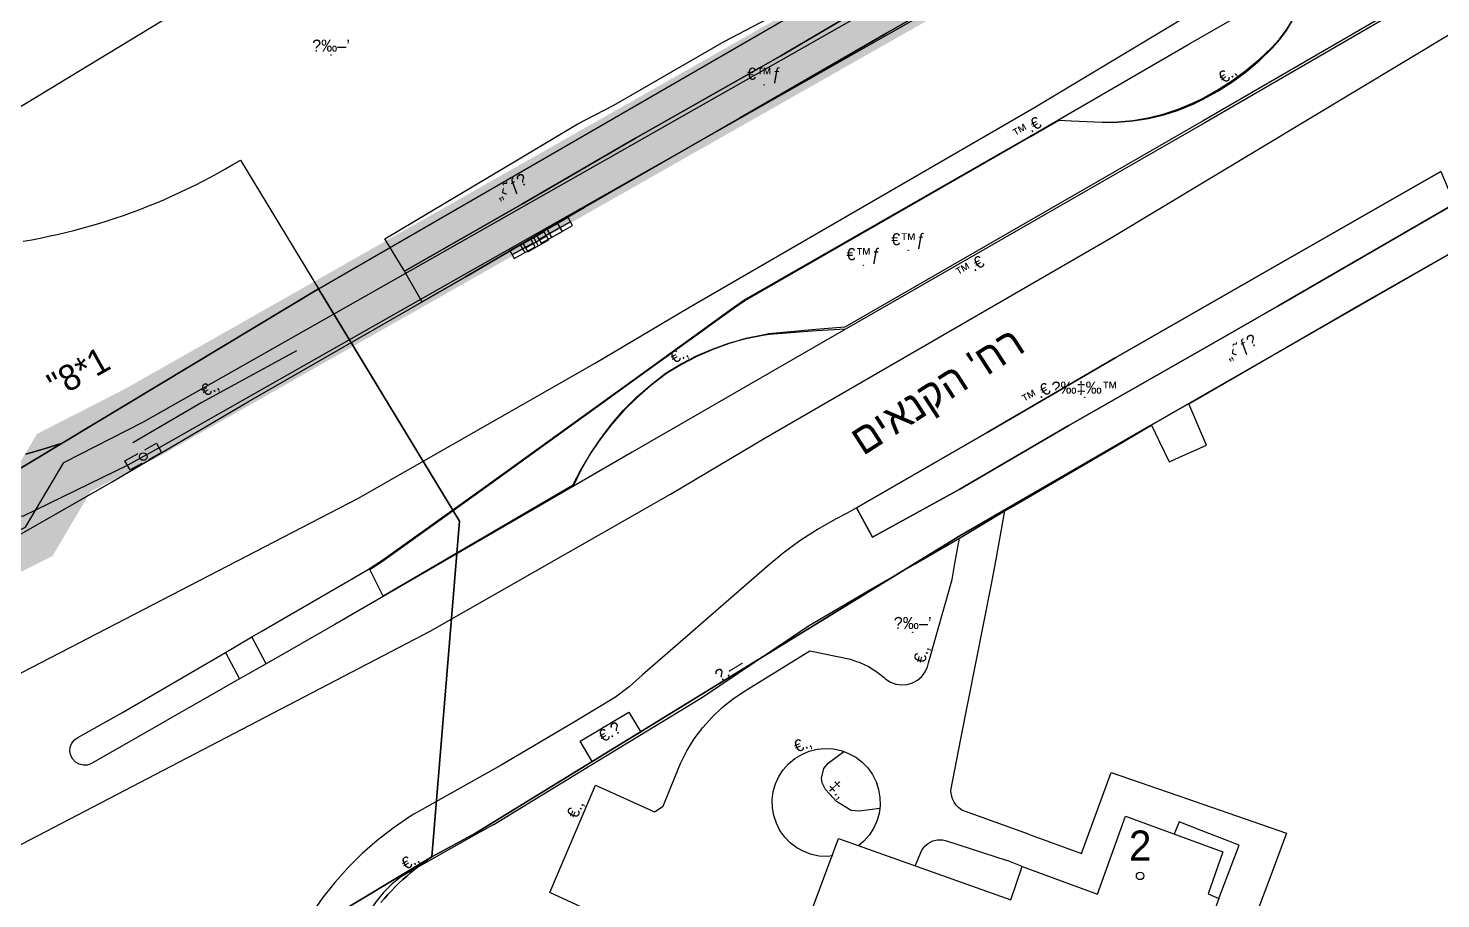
# Model space of a CAD drawing. Header units: metres. Extents: x 218299 to 220222, y 572714 to 574340.
# Drawn here: x 219012.2 to 219105.7, y 573793.8 to 573851.4 of the extents above; entities that cross this region are included whole.
import ezdxf
from ezdxf.enums import TextEntityAlignment as Align

# ---------------------------------------------------------------- set-up
doc = ezdxf.new("R2010")
doc.units = ezdxf.units.M
doc.header["$MEASUREMENT"] = 0
doc.linetypes.add('DASH15', pattern=[1.5, 1, -0.5])
for name, color, linetype in [('1202', 7, 'Continuous'), ('1601', 44, 'LANDBORDER'), ('1602', 44, 'Continuous'), ('1603', 44, 'Continuous'), ('6081', 1, 'CABLEUNDEXIST03'), ('6082', 1, 'CABLEUNDPROPOSE03'), ('6701', 7, 'DASH15'), ('6916', 7, 'Continuous'), ('A_POINTS', 2, 'Continuous'), ('I_OTHER', 7, 'Continuous'), ('M2200', 253, 'Continuous'), ('M2211', 253, 'Continuous'), ('M2401', 7, 'Continuous'), ('M2404', 7, 'Continuous'), ('M2407', 253, 'Continuous'), ('M2408', 253, 'Continuous'), ('M2420', 253, 'Continuous'), ('M2602', 253, 'Continuous'), ('M2604', 253, 'Continuous'), ('M2605', 253, 'Continuous'), ('M2802', 253, 'Continuous'), ('M2804', 253, 'Continuous'), ('M2809', 253, 'Continuous'), ('M4903', 253, 'Continuous'), ('PLTMarker', 51, 'Continuous')]:
    doc.layers.add(name, color=color, linetype=linetype)
doc.styles.add('HEBTXT', font='HEBTXT')
doc.styles.add('MAVAT_HEBTXT', font='HEBTXT')
doc.linetypes.add('CABLEUNDEXIST03', pattern='A,3.5,[222,elecad.shx,S=0.01,R=0,X=0,Y=0],1.5', length=5)
doc.linetypes.add('CABLEUNDPROPOSE03', pattern='A,2,[222,elecad.shx,S=0.01,R=0,X=0,Y=0],2,-1', length=5)
doc.linetypes.add('LANDBORDER', pattern='A,6.25,[208,elecad.shx,S=0.02,R=0,X=-0.6,Y=0],12.5,[208,elecad.shx,S=0.02,R=180,X=0.6,Y=0],6.25', length=25)

# ---------------------------------------------------------------- blocks, each defined once
blk = doc.blocks.new('1603')
at = {"layer": 'A_POINTS'}
blk.add_circle((0, 0), 0.25, dxfattribs=at)
at = {"color": 0, "style": 'HEBTXT'}
blk.add_attdef('PARCEL_NUM', text='', height=2, dxfattribs=at).set_placement((0, 1), align=Align.CENTER)
at = {"color": 0, "style": 'HEBTXT', "flags": 1}
blk.add_attdef('LOT_NUM', text='', height=2, dxfattribs=at).set_placement((0, -2.5), align=Align.CENTER)
blk = doc.blocks.new('6916')
at = {"layer": 'A_POINTS'}
blk.add_circle((0, 0), 0.25, dxfattribs=at)
at = {"color": 0, "style": 'HEBTXT'}
for tag, p in [('HTCH', (0.006, 3.527)), ('PIPE', (0.049, 1.33))]:
    blk.add_attdef(tag, text='', height=1.7, dxfattribs=at).set_placement(p, align=Align.MIDDLE_CENTER)
blk = doc.blocks.new('M2804')
blk.add_circle((0, 0), 0.025)
at = {"style": 'MAVAT_HEBTXT'}
blk.add_attdef('NAME', text='', height=0.8, dxfattribs=at).set_placement((0, 1.59), align=Align.MIDDLE)
blk = doc.blocks.new('M2809')
blk.add_circle((0, 0), 0.025)
at = {"style": 'MAVAT_HEBTXT'}
blk.add_attdef('NAME', text='', height=0.8, dxfattribs=at).set_placement((0, 1.59), align=Align.MIDDLE)
blk = doc.blocks.new('M2408')
blk.add_circle((0, 0), 0.025)
at = {"style": 'MAVAT_HEBTXT'}
blk.add_attdef('NAME', text='', height=0.8, dxfattribs=at).set_placement((0, 1.59), align=Align.MIDDLE)
blk = doc.blocks.new('M2602')
blk.add_circle((0, 0), 0.025)
at = {"style": 'MAVAT_HEBTXT'}
blk.add_attdef('NAME', text='', height=0.8, dxfattribs=at).set_placement((0, 1.59), align=Align.MIDDLE)
blk = doc.blocks.new('M2404')
blk.add_circle((0, 0), 0.025)
at = {"style": 'MAVAT_HEBTXT'}
blk.add_attdef('NAME', text='', height=0.8, dxfattribs=at).set_placement((0, 1.59), align=Align.MIDDLE)
blk = doc.blocks.new('M2802')
blk.add_circle((0, 0), 0.025)
at = {"style": 'MAVAT_HEBTXT'}
blk.add_attdef('NAME', text='', height=0.8, dxfattribs=at).set_placement((0, 1.59), align=Align.MIDDLE)
blk = doc.blocks.new('M2605')
blk.add_circle((0, 0), 0.025)
at = {"style": 'MAVAT_HEBTXT'}
blk.add_attdef('NAME', text='', height=0.8, dxfattribs=at).set_placement((0, 1.59), align=Align.MIDDLE)
blk = doc.blocks.new('M2211')
blk.add_circle((0, 0), 0.025)
at = {"style": 'MAVAT_HEBTXT'}
blk.add_attdef('NAME', text='', height=0.8, dxfattribs=at).set_placement((0, 1.59), align=Align.MIDDLE)
blk = doc.blocks.new('M4903')
blk.add_lwpolyline([(-1.6, -0.59), (1.6, -0.59), (1.6, 0.62), (-1.6, 0.62)], close=True)
for points in [[(-1.57, 0), (1.57, 0)], [(0, 0.62), (0, -0.59)]]:
    blk.add_lwpolyline(points)
at = {"style": 'MAVAT_HEBTXT', "flags": 1}
for tag, p in [('MARK', (0, 1.87)), ('IL', (0, -6.97))]:
    blk.add_attdef(tag, text='', height=0.8, dxfattribs=at).set_placement(p, align=Align.MIDDLE)
at = {"style": 'MAVAT_HEBTXT'}
for tag, p in [('HEIGHT', (0, -1.84)), ('NAME', (0, -4.41))]:
    blk.add_attdef(tag, text='', height=0.8, dxfattribs=at).set_placement(p, align=Align.MIDDLE)
blk = doc.blocks.new('M2604')
blk.add_circle((0, 0), 0.025)
at = {"style": 'MAVAT_HEBTXT'}
blk.add_attdef('NAME', text='', height=0.8, dxfattribs=at).set_placement((0, 1.59), align=Align.MIDDLE)
blk = doc.blocks.new('111')
at = {"layer": 'M2200'}
blk.add_polyline3d([(219061.755, 573786.811, 580.773), (219065.825, 573797.77, 580.848), (219077.233, 573793.727, 580.773), (219077.993, 573795.915, 580.773), (219077.993, 573795.915, 580.773), (219082.973, 573794.089, 580.773), (219084.838, 573799.245, 580.773), (219091.271, 573796.888, 580.773), (219090.298, 573794.107, 580.773), (219091.006, 573793.817, 580.773), (219091.006, 573793.817, 580.773), (219088.135, 573785.898, 580.773)], dxfattribs=at)
at = {"layer": 'M2211'}
blk.add_polyline3d([(219048.735, 573804.218, 577.912), (219051.945, 573806.146, 578.07), (219052.749, 573804.806, 578.002), (219049.539, 573802.878, 578.002)], close=True, dxfattribs=at)
at = {"layer": 'M2401'}
for points in [[(218933.118, 573772.782, 578.115), (218941.545, 573777.637, 577.74), (218946.285, 573780.312, 577.515), (218946.846, 573780.732, 577.515), (218952.802, 573785.948, 577.065), (218957.728, 573790.255, 576.915), (218958.192, 573790.627, 576.915), (218963.965, 573793.944, 576.765), (218970.765, 573797.787, 576.54), (218971.545, 573798.21, 576.54), (218978.714, 573800.785, 576.315), (218983.73, 573802.818, 576.105), (218987.326, 573804.276, 575.955), (218995.432, 573808.551, 575.955), (218998.857, 573810.535, 575.823), (219002.425, 573812.601, 575.685), (219011.274, 573817.666, 575.529), (219017.723, 573821.358, 575.415), (219026.785, 573826.694, 575.34), (219041.085, 573834.893, 575.34), (219048.991, 573839.519, 575.265), (219059.278, 573845.438, 575.34), (219069.007, 573851.063, 575.565), (219080.266, 573857.522, 575.64)], [(219101.882, 573851.973, 576.254), (219090.075, 573845.117, 575.977), (219064.841, 573830.636, 575.662), (219052.17, 573823.329, 575.662), (219035.694, 573813.798, 575.738), (219032.49, 573811.944, 575.752), (219027.94, 573809.339, 575.835), (219026.378, 573808.444, 575.864), (219026.18, 573808.331, 575.867), (219016.397, 573802.73, 576.045), (219016.133, 573802.637, 576.049), (219015.854, 573802.622, 576.051), (219015.582, 573802.685, 576.051), (219015.339, 573802.823, 576.049), (219015.145, 573803.024, 576.044), (219015.015, 573803.272, 576.038), (219014.96, 573803.546, 576.03), (219014.985, 573803.824, 576.022), (219015.087, 573804.084, 576.014), (219015.259, 573804.305, 576.006), (219015.483, 573804.467, 576), (219018.452, 573806.116, 575.91), (219025.252, 573810.092, 575.827), (219027.002, 573811.115, 575.805), (219027.617, 573811.475, 575.797), (219034.713, 573815.584, 575.64), (219034.788, 573815.632, 575.64), (219035.616, 573816.169, 575.64), (219042.097, 573820.803, 575.572), (219052.744, 573828.484, 575.437), (219058.905, 573832.929, 575.482), (219059.573, 573833.394, 575.482), (219068.501, 573838.504, 575.617), (219078.564, 573844.27, 575.707), (219089.028, 573850.333, 575.91), (219098.035, 573855.508, 576.112)], [(219105.695, 573841.903, 575.945), (219094.062, 573835.243, 575.662), (219084.199, 573829.607, 575.55), (219075.663, 573824.641, 575.437), (219067.019, 573819.659, 575.437), (219066.405, 573819.305, 575.437), (219065.638, 573818.912, 575.459), (219064.439, 573818.226, 575.485), (219063.281, 573817.472, 575.501), (219062.169, 573816.653, 575.508), (219061.106, 573815.771, 575.505), (219056.018, 573811.345, 575.572), (219052.868, 573808.608, 575.617), (219052.841, 573808.583, 575.619), (219051.982, 573807.822, 575.647), (219051.074, 573807.119, 575.651), (219048.289, 573805.445, 575.685), (219043.498, 573802.637, 575.752), (219037.726, 573799.381, 575.775), (219037.439, 573799.201, 575.788), (219036.348, 573798.459, 575.84), (219035.305, 573797.653, 575.892), (219034.312, 573796.785, 575.945), (219033.374, 573795.859, 575.998), (219032.494, 573794.877, 576.051), (219031.675, 573793.844, 576.104), (219030.92, 573792.763, 576.157)]]:
    blk.add_polyline3d(points, dxfattribs=at)
at = {"layer": 'M2404'}
for points in [[(218933.118, 573772.782, 578.115), (218941.545, 573777.637, 577.74), (218946.285, 573780.312, 577.515), (218946.846, 573780.732, 577.515), (218952.802, 573785.948, 577.065), (218957.728, 573790.255, 576.915), (218958.192, 573790.627, 576.915), (218963.965, 573793.944, 576.765), (218970.765, 573797.787, 576.54), (218971.545, 573798.21, 576.54), (218978.714, 573800.785, 576.315), (218983.73, 573802.818, 576.105), (218987.326, 573804.276, 575.955), (218995.432, 573808.551, 575.955), (218998.857, 573810.535, 575.823), (219002.425, 573812.601, 575.685), (219011.274, 573817.666, 575.529), (219017.723, 573821.358, 575.415), (219026.785, 573826.694, 575.34), (219041.085, 573834.893, 575.34), (219048.991, 573839.519, 575.265), (219059.278, 573845.438, 575.34), (219069.007, 573851.063, 575.565), (219080.266, 573857.522, 575.64)], [(219101.882, 573851.973, 576.254), (219090.075, 573845.117, 575.977), (219064.841, 573830.636, 575.662), (219052.17, 573823.329, 575.662), (219035.694, 573813.798, 575.738), (219032.49, 573811.944, 575.752), (219027.94, 573809.339, 575.835), (219026.378, 573808.444, 575.864), (219026.18, 573808.331, 575.867), (219016.397, 573802.73, 576.045), (219016.133, 573802.637, 576.049), (219015.854, 573802.622, 576.051), (219015.582, 573802.685, 576.051), (219015.339, 573802.823, 576.049), (219015.145, 573803.024, 576.044), (219015.015, 573803.272, 576.038), (219014.96, 573803.546, 576.03), (219014.985, 573803.824, 576.022), (219015.087, 573804.084, 576.014), (219015.259, 573804.305, 576.006), (219015.483, 573804.467, 576), (219018.452, 573806.116, 575.91), (219025.252, 573810.092, 575.827), (219027.002, 573811.115, 575.805), (219027.617, 573811.475, 575.797), (219034.713, 573815.584, 575.64), (219034.788, 573815.632, 575.64), (219035.616, 573816.169, 575.64), (219042.097, 573820.803, 575.572), (219052.744, 573828.484, 575.437), (219058.905, 573832.929, 575.482), (219059.573, 573833.394, 575.482), (219068.501, 573838.504, 575.617), (219078.564, 573844.27, 575.707), (219089.028, 573850.333, 575.91), (219098.035, 573855.508, 576.112)], [(219105.695, 573841.903, 575.945), (219094.062, 573835.243, 575.662), (219084.199, 573829.607, 575.55), (219075.663, 573824.641, 575.437), (219067.019, 573819.659, 575.437), (219066.405, 573819.305, 575.437), (219065.638, 573818.912, 575.459), (219064.439, 573818.226, 575.485), (219063.281, 573817.472, 575.501), (219062.169, 573816.653, 575.508), (219061.106, 573815.771, 575.505), (219056.018, 573811.345, 575.572), (219052.868, 573808.608, 575.617), (219052.841, 573808.583, 575.619), (219051.982, 573807.822, 575.647), (219051.074, 573807.119, 575.651), (219048.289, 573805.445, 575.685), (219043.498, 573802.637, 575.752), (219037.726, 573799.381, 575.775), (219037.439, 573799.201, 575.788), (219036.348, 573798.459, 575.84), (219035.305, 573797.653, 575.892), (219034.312, 573796.785, 575.945), (219033.374, 573795.859, 575.998), (219032.494, 573794.877, 576.051), (219031.675, 573793.844, 576.104), (219030.92, 573792.763, 576.157)]]:
    blk.add_polyline3d(points, dxfattribs=at)
at = {"layer": 'M2407'}
for points in [[(219075.928, 573814.501, 575.777), (219076.248, 573816.128, 575.662), (219076.851, 573819.453, 575.595)], [(219073.937, 573804.361, 576.499), (219075.928, 573814.501, 575.777)], [(219078.413, 573798.067, 576.922), (219073.991, 573799.659, 576.832), (219073.794, 573799.805, 576.799), (219073.623, 573799.981, 576.772), (219073.482, 573800.183, 576.753), (219073.374, 573800.405, 576.74), (219073.302, 573800.641, 576.736), (219073.269, 573800.886, 576.74), (219073.267, 573800.948, 576.742), (219073.937, 573804.361, 576.499)], [(219078.413, 573798.067, 576.922), (219081.919, 573796.792, 576.922), (219083.881, 573802.137, 576.922), (219088.869, 573800.415, 576.857)], [(219088.869, 573800.415, 576.857), (219095.49, 573798.129, 576.772), (219094.44, 573795.334, 576.772)], [(219070.908, 573795.968, 576.746), (219071.348, 573796.995, 576.769), (219071.536, 573797.262, 576.783), (219071.782, 573797.476, 576.797), (219072.073, 573797.624, 576.81), (219072.391, 573797.696, 576.821), (219072.717, 573797.69, 576.831), (219072.971, 573797.627, 576.837), (219076.988, 573796.326, 576.85)], [(219077.993, 573795.915, 576.85), (219076.988, 573796.326, 576.85)], [(219094.44, 573795.334, 576.772), (219089.844, 573783.11, 576.772), (219091.513, 573782.473, 576.772)]]:
    blk.add_polyline3d(points, dxfattribs=at)
at = {"layer": 'M2408'}
for points in [[(219070.056, 573854.295, 575.55), (219062.017, 573849.561, 575.46), (219052.396, 573844.108, 575.46), (219044.924, 573839.77, 575.28), (219037.106, 573835.313, 575.264), (219037.079, 573835.357, 575.264), (219035.806, 573837.442, 575.264), (219044.705, 573842.734, 575.444), (219048.54, 573845.034, 575.444), (219050.97, 573846.294, 575.444), (219058.256, 573850.517, 575.624), (219063.485, 573853.266, 575.444)], [(219067.019, 573819.659, 575.437), (219068.078, 573817.723, 575.437), (219073.872, 573820.896, 575.482), (219081.038, 573825.077, 575.595), (219090.836, 573830.659, 575.685), (219094.873, 573832.977, 575.82), (219106.601, 573839.761, 576.069)], [(219073.843, 573817.658, 575.595), (219076.851, 573819.453, 575.595), (219076.897, 573819.48, 575.595), (219077.242, 573819.682, 575.599), (219084.601, 573823.978, 575.685), (219085.645, 573824.587, 575.697), (219086.554, 573825.119, 575.707), (219087.038, 573824.117, 575.735), (219087.727, 573822.691, 575.775), (219088.369, 573822.979, 575.787), (219090.197, 573823.798, 575.82), (219089.011, 573826.531, 575.752), (219100.297, 573833.06, 576), (219106.652, 573836.682, 576.095)], [(219027.94, 573809.339, 575.835), (219027.002, 573811.115, 575.805)], [(219025.252, 573810.092, 575.827), (219026.18, 573808.331, 575.867)]]:
    blk.add_polyline3d(points, dxfattribs=at)
at = {"layer": 'M2420'}
for points in [[(218877.611, 573729.338), (218923.532, 573757.677), (218988.834, 573795.167), (219004.427, 573804.965), (219034.022, 573820.274), (219049.686, 573829.202), (219055.972, 573832.934), (219078.761, 573846.117), (219101.562, 573859.814), (219135.72, 573879.342), (219171.081, 573899.515), (219233.2, 573941.81)], [(218883.209, 573721.042), (218928.648, 573749.083), (218993.986, 573786.593), (219008.694, 573795.821), (219038.798, 573811.486), (219054.714, 573820.558), (219061.028, 573824.306), (219083.839, 573837.503), (219106.572, 573851.158), (219140.68, 573870.658), (219176.099, 573890.865), (219244.41, 573924.81)]]:
    blk.add_lwpolyline(points, dxfattribs=at)
at = {"layer": 'M2420', "linetype": 'Continuous', "lineweight": -3}
for points in [[(218877.611, 573729.338), (218923.532, 573757.677), (218988.834, 573795.167), (219004.427, 573804.965), (219034.022, 573820.274), (219049.686, 573829.202), (219055.972, 573832.934), (219078.761, 573846.117), (219101.562, 573859.814), (219135.72, 573879.342), (219171.081, 573899.515), (219233.2, 573941.81)], [(218883.209, 573721.042), (218928.648, 573749.083), (218993.986, 573786.593), (219008.694, 573795.821), (219038.798, 573811.486), (219054.714, 573820.558), (219061.028, 573824.306), (219083.839, 573837.503), (219106.572, 573851.158), (219140.68, 573870.658), (219176.099, 573890.865), (219244.41, 573924.81)]]:
    blk.add_lwpolyline(points, dxfattribs=at)
at = {"layer": 'M2602'}
for points in [[(219083.278, 573845.172, 576.009), (219084.293, 573845.175, 576.061), (219085.325, 573845.258, 576.104), (219086.348, 573845.419, 576.134), (219087.356, 573845.657, 576.153), (219088.344, 573845.972, 576.159), (219089.304, 573846.361, 576.153), (219089.922, 573846.659, 576.143), (219090.937, 573847.213, 576.161), (219091.911, 573847.837, 576.181), (219092.84, 573848.526, 576.204), (219093.719, 573849.278, 576.229), (219094.53, 573850.074, 576.255), (219095.038, 573850.629, 576.255), (219095.484, 573851.234, 576.255), (219095.815, 573851.791, 576.255), (219097.326, 573855.101, 576.097)], [(219048.262, 573821.069, 575.68), (219048.796, 573822.161, 575.683), (219049.401, 573823.215, 575.684), (219050.073, 573824.228, 575.682), (219050.811, 573825.194, 575.677), (219051.61, 573826.11, 575.671), (219052.468, 573826.971, 575.662), (219053.381, 573827.774, 575.65), (219054.344, 573828.515, 575.637), (219054.431, 573828.577, 575.635), (219055.416, 573829.175, 575.634), (219056.44, 573829.704, 575.637), (219057.498, 573830.16, 575.645), (219058.585, 573830.542, 575.657), (219059.696, 573830.848, 575.674), (219060.825, 573831.076, 575.694), (219061.235, 573831.138, 575.703), (219064.382, 573831.376, 575.679), (219066.322, 573831.486, 575.681)], [(219029.955, 573830.034, 576.254), (219023.696, 573826.62, 576.074), (219019.133, 573823.962, 576.254)], [(219073.539, 573815.964, 575.845), (219073.843, 573817.658, 575.76)], [(219066.966, 573809.519, 576.445), (219067.241, 573809.429, 576.451), (219067.827, 573809.153, 576.463), (219068.376, 573808.808, 576.473), (219068.878, 573808.397, 576.481), (219068.967, 573808.312, 576.483), (219069.284, 573808.112, 576.484), (219069.635, 573807.984, 576.484), (219070.005, 573807.933, 576.482), (219070.378, 573807.962, 576.478), (219070.737, 573808.069, 576.473), (219071.064, 573808.25, 576.467), (219071.346, 573808.496, 576.459), (219071.568, 573808.796, 576.451), (219071.723, 573809.137, 576.443), (219071.787, 573809.395, 576.438), (219073.351, 573814.923, 575.898), (219073.539, 573815.964, 575.845)], [(219050.246, 573792.582, 576.595), (219046.718, 573794.209, 576.528), (219049.741, 573801.315, 576.528), (219053.65, 573799.532, 576.573), (219054.225, 573799.913, 576.573), (219055.021, 573801.877, 576.573), (219055.372, 573802.742, 576.575), (219055.795, 573803.575, 576.573), (219056.288, 573804.368, 576.567), (219056.847, 573805.117, 576.555), (219057.468, 573805.815, 576.539), (219058.146, 573806.457, 576.519), (219058.876, 573807.039, 576.494), (219059.653, 573807.556, 576.465), (219059.792, 573807.639, 576.46), (219063.927, 573810.199, 576.46), (219066.624, 573809.631, 576.438), (219066.966, 573809.519, 576.445)], [(219065.454, 573796.622, 576.917), (219065.092, 573796.587, 576.917), (219064.559, 573796.616, 576.913), (219064.035, 573796.724, 576.906), (219063.534, 573796.909, 576.897), (219063.066, 573797.167, 576.885), (219062.642, 573797.491, 576.87), (219062.27, 573797.875, 576.853), (219061.96, 573798.31, 576.834), (219061.719, 573798.786, 576.814), (219061.551, 573799.293, 576.794), (219061.461, 573799.816, 576.773), (219061.45, 573800.349, 576.751), (219061.518, 573800.879, 576.731), (219061.665, 573801.393, 576.711), (219061.887, 573801.878, 576.693), (219062.179, 573802.326, 576.677), (219062.534, 573802.725, 576.663), (219062.944, 573803.067, 576.651), (219063.402, 573803.343, 576.642), (219063.895, 573803.549, 576.637), (219064.413, 573803.679, 576.634), (219064.945, 573803.73, 576.634), (219065.479, 573803.701, 576.638), (219066.002, 573803.593, 576.644), (219066.185, 573803.526, 576.648), (219066.504, 573803.409, 576.654), (219066.972, 573803.152, 576.666), (219067.396, 573802.827, 576.681), (219067.768, 573802.444, 576.698), (219068.078, 573802.009, 576.717), (219068.32, 573801.533, 576.737), (219068.488, 573801.026, 576.757), (219068.578, 573800.499, 576.778), (219068.589, 573799.966, 576.8), (219068.563, 573799.762, 576.808), (219068.521, 573799.436, 576.82), (219068.374, 573798.923, 576.84), (219068.152, 573798.437, 576.858), (219067.86, 573797.989, 576.874), (219067.504, 573797.591, 576.888), (219067.175, 573797.317, 576.898)], [(219042.971, 573798.688, 576.323), (219041.893, 573798.08, 576.323)], [(219089.832, 573798.317, 577.473), (219088.372, 573798.883, 577.473), (219088.039, 573798.072, 577.473)], [(219041.893, 573798.08, 576.323), (219036.869, 573795.248, 576.323), (219036.265, 573794.761, 576.323), (219035.714, 573794.215, 576.323), (219035.222, 573793.614, 576.323), (219034.795, 573792.967, 576.323), (219034.528, 573792.471, 576.323)], [(219091.997, 573796.419, 577.473), (219092.349, 573797.343, 577.473), (219089.832, 573798.317, 577.473)], [(219091.006, 573793.817, 577.473), (219091.997, 573796.419, 577.473)]]:
    blk.add_polyline3d(points, dxfattribs=at)
at = {"layer": 'M2604'}
blk.add_polyline3d([(219068.563, 573799.762, 578.302), (219067.19, 573799.576, 578.392), (219066.676, 573799.63, 578.399), (219065.71, 573800.233, 578.392), (219064.967, 573801.028, 578.392), (219064.759, 573801.47, 578.392), (219064.716, 573801.762, 578.384), (219064.856, 573802.398, 578.339), (219065.145, 573802.763, 578.302), (219066.185, 573803.526, 578.212)], dxfattribs=at)
at = {"layer": 'M2605'}
for points in [[(219070.897, 573815.949, 575.853), (219073.843, 573817.658, 575.76), (219073.843, 573817.658, 575.76)], [(219067.914, 573814.218, 575.947), (219070.897, 573815.949, 575.853)], [(219042.971, 573798.688, 576.165), (219049.406, 573802.605, 576.21), (219056.837, 573807.125, 576.12), (219063.84, 573811.855, 576.075), (219067.914, 573814.218, 575.947)]]:
    blk.add_polyline3d(points, dxfattribs=at)
at = {"layer": 'M2802'}
blk.add_polyline3d([(219106.601, 573839.761, 576.069), (219094.873, 573832.977, 575.82), (219090.836, 573830.659, 575.685), (219081.038, 573825.077, 575.595), (219073.872, 573820.896, 575.482), (219068.078, 573817.723, 575.437), (219067.019, 573819.659, 575.437), (219075.663, 573824.641, 575.437), (219084.199, 573829.607, 575.55), (219094.062, 573835.243, 575.662), (219105.695, 573841.903, 575.945)], close=True, dxfattribs=at)
at = {"layer": 'M2809'}
for points in [[(219080.266, 573857.522, 575.64), (219069.007, 573851.063, 575.565), (219059.278, 573845.438, 575.34), (219048.991, 573839.519, 575.265), (219041.085, 573834.893, 575.34), (219038.28, 573833.285, 575.34), (219038.278, 573833.291, 575.34), (219038.277, 573833.293, 575.34), (219038.243, 573833.351, 575.338), (219037.106, 573835.313, 575.264), (219037.079, 573835.357, 575.264), (219037.106, 573835.313, 575.264), (219044.924, 573839.77, 575.28), (219052.396, 573844.108, 575.46), (219062.017, 573849.561, 575.46), (219070.056, 573854.295, 575.55)], [(219101.882, 573851.973, 576.254), (219090.075, 573845.117, 575.977), (219064.841, 573830.636, 575.662), (219052.17, 573823.329, 575.662), (219035.694, 573813.798, 575.738), (219032.49, 573811.944, 575.752), (219027.94, 573809.339, 575.835), (219026.378, 573808.444, 575.864), (219026.18, 573808.331, 575.867), (219016.397, 573802.73, 576.045), (219016.133, 573802.637, 576.049), (219015.854, 573802.622, 576.051), (219015.582, 573802.685, 576.051), (219015.339, 573802.823, 576.049), (219015.145, 573803.024, 576.044), (219015.015, 573803.272, 576.038), (219014.96, 573803.546, 576.03), (219014.985, 573803.824, 576.022), (219015.087, 573804.084, 576.014), (219015.259, 573804.305, 576.006), (219015.483, 573804.467, 576), (219018.452, 573806.116, 575.91), (219025.252, 573810.092, 575.827), (219027.002, 573811.115, 575.805), (219027.617, 573811.475, 575.797), (219034.713, 573815.584, 575.64), (219034.788, 573815.632, 575.64), (219035.616, 573816.169, 575.64), (219042.097, 573820.803, 575.572), (219052.744, 573828.484, 575.437), (219058.905, 573832.929, 575.482), (219059.573, 573833.394, 575.482), (219068.501, 573838.504, 575.617), (219078.564, 573844.27, 575.707), (219089.028, 573850.333, 575.91), (219098.035, 573855.508, 576.112)], [(219101.779, 573852.091, 576.976), (219089.98, 573845.256, 576.765), (219066.245, 573831.599, 576.324), (219064.329, 573831.453, 576.12), (219061.223, 573831.156, 575.8), (219060.817, 573831.088, 575.763), (219059.696, 573830.847, 575.671), (219058.593, 573830.531, 575.594), (219057.511, 573830.14, 575.533), (219056.458, 573829.677, 575.488), (219055.437, 573829.144, 575.459), (219054.453, 573828.544, 575.447), (219054.367, 573828.482, 575.448), (219053.403, 573827.741, 575.463), (219052.488, 573826.942, 575.494), (219051.626, 573826.087, 575.541), (219050.82, 573825.181, 575.604), (219050.073, 573824.228, 575.683), (219049.39, 573823.232, 575.777), (219048.772, 573822.196, 575.885), (219048.223, 573821.126, 576.008), (219035.688, 573813.808, 575.794), (219034.82, 573815.585, 575.376), (219035.647, 573816.123, 575.38), (219042.125, 573820.761, 575.34), (219052.765, 573828.453, 575.261), (219058.937, 573832.883, 575.22), (219059.605, 573833.348, 575.218), (219068.529, 573838.463, 575.388), (219078.58, 573844.246, 575.574), (219080.413, 573845.308, 575.607), (219081.249, 573845.248, 575.718), (219083.282, 573845.167, 575.977), (219084.289, 573845.181, 576.095), (219085.313, 573845.275, 576.201), (219086.329, 573845.447, 576.293), (219087.33, 573845.696, 576.369), (219088.311, 573846.02, 576.43), (219089.266, 573846.418, 576.474), (219089.88, 573846.721, 576.495), (219090.894, 573847.276, 576.518), (219091.87, 573847.898, 576.526), (219092.802, 573848.581, 576.517), (219093.687, 573849.324, 576.493), (219094.506, 573850.109, 576.453), (219095.019, 573850.657, 576.417), (219095.471, 573851.254, 576.366), (219095.809, 573851.801, 576.31)]]:
    blk.add_polyline3d(points, dxfattribs=at)
at = {"layer": 'M2211'}
ref = blk.add_blockref('M2211', (219050.29, 573805.152), dxfattribs=dict(at, xscale=0.5, yscale=0.5, zscale=0.5))
ref.add_attrib('NAME', '€.\x9a', dxfattribs={"layer": '0', "height": 0.8, "rotation": 30.98741, "style": 'MAVAT_HEBTXT'}).set_placement((219050.689, 573804.837), align=Align.MIDDLE)
at = {"layer": 'M2404'}
ref = blk.add_blockref('M2404', (219078.564, 573844.27), dxfattribs=dict(at, xscale=0.5, yscale=0.5, zscale=0.5))
ref.add_attrib('NAME', '™.€', dxfattribs={"layer": '0', "height": 0.8, "rotation": 30.09265, "style": 'MAVAT_HEBTXT'}).set_placement((219078.289, 573844.746), align=Align.MIDDLE)
ref = blk.add_blockref('M2404', (219074.24, 573836.029), dxfattribs=dict(at, xscale=0.5, yscale=0.5, zscale=0.5))
ref.add_attrib('NAME', '™.€', dxfattribs={"layer": '0', "height": 0.8, "rotation": 30.13972, "style": 'MAVAT_HEBTXT'}).set_placement((219074.516, 573835.554), align=Align.MIDDLE)
ref = blk.add_blockref('M2404', (219079.166, 573826.679), dxfattribs=dict(at, xscale=0.5, yscale=0.5, zscale=0.5))
ref.add_attrib('NAME', '™.€', dxfattribs={"layer": '0', "height": 0.8, "rotation": 29.7936, "style": 'MAVAT_HEBTXT'}).set_placement((219078.893, 573827.156), align=Align.MIDDLE)
at = {"layer": 'M2408'}
ref = blk.add_blockref('M2408', (219044.924, 573839.77), dxfattribs=dict(at, xscale=0.5, yscale=0.5, zscale=0.5))
ref.add_attrib('NAME', '„‹˜ƒ\x8e', dxfattribs={"layer": '0', "height": 0.8, "rotation": 30.13897, "style": 'MAVAT_HEBTXT'}).set_placement((219044.202, 573840.837), align=Align.MIDDLE)
ref = blk.add_blockref('M2408', (219093.196, 573828.952), dxfattribs=dict(at, xscale=0.5, yscale=0.5, zscale=0.5))
ref.add_attrib('NAME', '„‹˜ƒ\x8e', dxfattribs={"layer": '0', "height": 0.8, "rotation": 30.04889, "style": 'MAVAT_HEBTXT'}).set_placement((219092.508, 573830.204), align=Align.MIDDLE)
at = {"layer": 'M2602'}
ref = blk.add_blockref('M2602', (219091.93, 573847.851), dxfattribs=dict(at, xscale=0.5, yscale=0.5, zscale=0.5))
ref.add_attrib('NAME', '€.‚', dxfattribs={"layer": '0', "height": 0.8, "rotation": 36.57783, "style": 'MAVAT_HEBTXT'}).set_placement((219091.603, 573848.293), align=Align.MIDDLE)
ref = blk.add_blockref('M2602', (219055.545, 573829.242), dxfattribs=dict(at, xscale=0.5, yscale=0.5, zscale=0.5))
ref.add_attrib('NAME', '€.‚', dxfattribs={"layer": '0', "height": 0.8, "rotation": 27.30018, "style": 'MAVAT_HEBTXT'}).set_placement((219055.293, 573829.731), align=Align.MIDDLE)
ref = blk.add_blockref('M2602', (219024.507, 573827.063), dxfattribs=dict(at, xscale=0.5, yscale=0.5, zscale=0.5))
ref.add_attrib('NAME', '€.‚', dxfattribs={"layer": '0', "height": 0.8, "rotation": 28.6096, "style": 'MAVAT_HEBTXT'}).set_placement((219024.244, 573827.545), align=Align.MIDDLE)
ref = blk.add_blockref('M2602', (219071.9, 573809.797), dxfattribs=dict(at, xscale=0.5, yscale=0.5, zscale=0.5))
ref.add_attrib('NAME', '€.‚', dxfattribs={"layer": '0', "height": 0.8, "rotation": 74.19307, "style": 'MAVAT_HEBTXT'}).set_placement((219071.371, 573809.947), align=Align.MIDDLE)
ref = blk.add_blockref('M2602', (219063.68, 573803.46), dxfattribs=dict(at, xscale=0.5, yscale=0.5, zscale=0.5))
ref.add_attrib('NAME', '€.‚', dxfattribs={"layer": '0', "height": 0.8, "rotation": 22.62178, "style": 'MAVAT_HEBTXT'}).set_placement((219063.468, 573803.967), align=Align.MIDDLE)
ref = blk.add_blockref('M2602', (219048.959, 573799.477), dxfattribs=dict(at, xscale=0.5, yscale=0.5, zscale=0.5))
ref.add_attrib('NAME', '€.‚', dxfattribs={"layer": '0', "height": 0.8, "rotation": 66.95845, "style": 'MAVAT_HEBTXT'}).set_placement((219048.453, 573799.693), align=Align.MIDDLE)
ref = blk.add_blockref('M2602', (219037.784, 573795.764), dxfattribs=dict(at, xscale=0.5, yscale=0.5, zscale=0.5))
ref.add_attrib('NAME', '€.‚', dxfattribs={"layer": '0', "height": 0.8, "rotation": 29.41127, "style": 'MAVAT_HEBTXT'}).set_placement((219037.514, 573796.243), align=Align.MIDDLE)
at = {"layer": 'M2604'}
ref = blk.add_blockref('M2604', (219065.339, 573800.63), dxfattribs=dict(at, xscale=0.5, yscale=0.5, zscale=0.5))
ref.add_attrib('NAME', '‡.‚', dxfattribs={"layer": '0', "height": 0.8, "rotation": 313.04879, "style": 'MAVAT_HEBTXT'}).set_placement((219065.741, 573801.005), align=Align.MIDDLE)
at = {"layer": 'M2605'}
ref = blk.add_blockref('M2605', (219058.878, 573808.504), dxfattribs=dict(at, xscale=0.5, yscale=0.5, zscale=0.5))
ref.add_attrib('NAME', '\x9a.—', dxfattribs={"layer": '0', "height": 0.8, "rotation": 31.31231, "style": 'MAVAT_HEBTXT'}).set_placement((219058.592, 573808.974), align=Align.MIDDLE)
at = {"layer": 'M2802'}
ref = blk.add_blockref('M2802', (219082.129, 573826.962, 575.577), dxfattribs=dict(at, xscale=0.5, yscale=0.5, zscale=0.5))
ref.add_attrib('NAME', '\x8d‰‡‰™', dxfattribs={"layer": '0', "height": 0.8, "style": 'MAVAT_HEBTXT'}).set_placement((219082.129, 573827.587, 575.577), align=Align.MIDDLE)
at = {"layer": 'M2804'}
ref = blk.add_blockref('M2804', (219032.244, 573849.609, 581.114), dxfattribs=dict(at, xscale=0.5, yscale=0.5, zscale=0.5))
ref.add_attrib('NAME', '\x8d‰–’', dxfattribs={"layer": '0', "height": 0.8, "style": 'MAVAT_HEBTXT'}).set_placement((219032.244, 573850.234, 581.114), align=Align.MIDDLE)
ref = blk.add_blockref('M2804', (219070.74, 573811.412, 587.454), dxfattribs=dict(at, xscale=0.5, yscale=0.5, zscale=0.5))
ref.add_attrib('NAME', '\x8d‰–’', dxfattribs={"layer": '0', "height": 0.8, "style": 'MAVAT_HEBTXT'}).set_placement((219070.74, 573812.037, 587.454), align=Align.MIDDLE)
at = {"layer": 'M2809'}
ref = blk.add_blockref('M2809', (219060.917, 573847.641, 575.264), dxfattribs=dict(at, xscale=0.5, yscale=0.5, zscale=0.5))
ref.add_attrib('NAME', '€™ƒ', dxfattribs={"layer": '0', "height": 0.8, "style": 'MAVAT_HEBTXT'}).set_placement((219060.917, 573848.266, 575.264), align=Align.MIDDLE)
ref = blk.add_blockref('M2809', (219070.456, 573836.689, 575.264), dxfattribs=dict(at, xscale=0.5, yscale=0.5, zscale=0.5))
ref.add_attrib('NAME', '€™ƒ', dxfattribs={"layer": '0', "height": 0.8, "style": 'MAVAT_HEBTXT'}).set_placement((219070.456, 573837.314, 575.264), align=Align.MIDDLE)
ref = blk.add_blockref('M2809', (219067.489, 573835.701, 575.827), dxfattribs=dict(at, xscale=0.5, yscale=0.5, zscale=0.5))
ref.add_attrib('NAME', '€™ƒ', dxfattribs={"layer": '0', "height": 0.8, "style": 'MAVAT_HEBTXT'}).set_placement((219067.489, 573836.326, 575.827), align=Align.MIDDLE)
at = {"layer": 'M4903', "xscale": 0.5, "yscale": 0.5, "zscale": 0.5}
for p, rotation in [((219047.394, 573838.193, 575.19), 28.96705051301043), ((219045.813, 573837.242, 575.19), 29.5656959344054), ((219046.703, 573837.818, 575.19), 28.89592206630167), ((219044.918, 573836.79, 575.19), 29.18793388115034)]:
    blk.add_blockref('M4903', p, dxfattribs=dict(at, rotation=rotation))

msp = doc.modelspace()

# ---------------------------------------------------------------- linework, layer by layer
at = {"layer": '1202'}
msp.add_lwpolyline([(218730.1009, 572733.03), (220100.1099, 573563.7586), (219682.2886, 574252.8152), (218312.2795, 573422.0866)], close=True, dxfattribs=at)
at = {"layer": '1601'}
for points in [[(219035.5444, 573793.5484), (219035.7722, 573793.8125), (219036.0056, 573794.0716), (219036.2445, 573794.3257), (219036.4886, 573794.5747), (219036.738, 573794.8185), (219036.9925, 573795.057), (219037.2519, 573795.29), (219037.5163, 573795.5174), (219037.7854, 573795.7392), (219038.0591, 573795.9553), (219038.3374, 573796.1655), (219038.6201, 573796.3698), (219038.907, 573796.568), (219040.7411, 573818.7696), (219031.4165, 573834.1371), (219259.7877, 573966.0376)], [(219011.8693, 573837.2935), (219012.4322, 573837.3935), (219012.9936, 573837.5014), (219013.5535, 573837.6171), (219014.1117, 573837.7406), (219014.6681, 573837.8718), (219015.2227, 573838.0108), (219015.7752, 573838.1575), (219016.3257, 573838.3119), (219016.874, 573838.474), (219017.4199, 573838.6437), (219017.9634, 573838.821), (219018.5044, 573839.0058), (219019.0428, 573839.1982), (219019.5784, 573839.3981), (219020.1112, 573839.6054), (219020.6411, 573839.8201), (219021.1679, 573840.0422), (219021.6915, 573840.2716), (219022.2119, 573840.5083), (219022.729, 573840.7523), (219023.2426, 573841.0034), (219023.7526, 573841.2616), (219024.259, 573841.527), (219024.7617, 573841.7993), (219025.2605, 573842.0787), (219025.7553, 573842.365), (219026.2462, 573842.6581), (219031.4165, 573834.1371), (219040.7411, 573818.7696), (219038.907, 573796.568), (218994.9051, 573770.1009)], [(218994.9051, 573770.1009), (219038.907, 573796.568), (219038.6201, 573796.3698), (219038.3374, 573796.1655), (219038.0591, 573795.9553), (219037.7854, 573795.7392), (219037.5163, 573795.5174), (219037.2519, 573795.29), (219036.9925, 573795.057), (219036.738, 573794.8185), (219036.4886, 573794.5747), (219036.2445, 573794.3257), (219036.0056, 573794.0716), (219035.7722, 573793.8125), (219035.5444, 573793.5484)]]:
    msp.add_lwpolyline(points, dxfattribs=at)
at = {"layer": '1602'}
for points in [[(219116.36, 573842.24), (219086.38, 573825.04), (219073.87, 573817.81), (219041.8, 573798.14), (219038.907, 573796.568), (219040.7411, 573818.7696), (219031.4165, 573834.1371), (219259.7877, 573966.0376)], [(219011.8693, 573837.2935), (219012.4322, 573837.3935), (219012.9936, 573837.5014), (219013.5535, 573837.6171), (219014.1117, 573837.7406), (219014.6681, 573837.8718), (219015.2227, 573838.0108), (219015.7752, 573838.1575), (219016.3257, 573838.3119), (219016.874, 573838.474), (219017.4199, 573838.6437), (219017.9634, 573838.821), (219018.5044, 573839.0058), (219019.0428, 573839.1982), (219019.5784, 573839.3981), (219020.1112, 573839.6054), (219020.6411, 573839.8201), (219021.1679, 573840.0422), (219021.6915, 573840.2716), (219022.2119, 573840.5083), (219022.729, 573840.7523), (219023.2426, 573841.0034), (219023.7526, 573841.2616), (219024.259, 573841.527), (219024.7617, 573841.7993), (219025.2605, 573842.0787), (219025.7553, 573842.365), (219026.2462, 573842.6581), (219031.4165, 573834.1371), (219014.4481, 573823.9306), (219013.2522, 573823.5611), (219012.054, 573823.1992)], [(219035.5444, 573793.5484), (219035.7722, 573793.8125), (219036.0056, 573794.0716), (219036.2445, 573794.3257), (219036.4886, 573794.5747), (219036.738, 573794.8185), (219036.9925, 573795.057), (219037.2519, 573795.29), (219037.5163, 573795.5174), (219037.7854, 573795.7392), (219038.0591, 573795.9553), (219038.3374, 573796.1655), (219038.6201, 573796.3698), (219038.907, 573796.568), (219041.8, 573798.14), (219073.87, 573817.81), (219086.38, 573825.04), (219116.36, 573842.24)], [(218976.6888, 573801.2185), (219014.4481, 573823.9306), (219031.4165, 573834.1371), (219040.7411, 573818.7696), (219038.907, 573796.568), (218994.9051, 573770.1009)], [(219012.054, 573823.1992), (219013.2522, 573823.5611), (219014.4481, 573823.9306), (218976.6888, 573801.2185)], [(218994.9051, 573770.1009), (219038.907, 573796.568), (219038.6201, 573796.3698), (219038.3374, 573796.1655), (219038.0591, 573795.9553), (219037.7854, 573795.7392), (219037.5163, 573795.5174), (219037.2519, 573795.29), (219036.9925, 573795.057), (219036.738, 573794.8185), (219036.4886, 573794.5747), (219036.2445, 573794.3257), (219036.0056, 573794.0716), (219035.7722, 573793.8125), (219035.5444, 573793.5484)]]:
    msp.add_lwpolyline(points, dxfattribs=at)
at = {"layer": '6081'}
msp.add_lwpolyline([(219259.5446, 573978.1717), (219255.0404, 573976.6314), (219235.604, 573965.6372), (219234.3936, 573957.6286), (219229.6582, 573947.8534), (219226.5736, 573943.8133), (219224.9773, 573941.7897), (219224.5348, 573940.8228), (219222.6564, 573939.6389), (219218.0312, 573936.6809), (219207.1051, 573930.5157), (219176.7971, 573913.0239), (219129.4778, 573885.6396), (219083.1416, 573858.9515), (219036.8498, 573832.6949), (219020.8145, 573823.5989), (219018.8015, 573822.4803), (219011.8662, 573819.1108), (219006.1489, 573818.0988), (218970.3337, 573798.0028), (218943.9398, 573783.9637), (218902.3966, 573759.7269), (218887.4084, 573750.6682), (218869.4086, 573739.0599)], dxfattribs=at)
at = {"layer": '6082', "flags": 128}
msp.add_lwpolyline([(218650.5449, 573096.5404), (218660.5152, 573190.0127), (218663.4791, 573209.0771), (218663.8628, 573211.4353), (218666.9173, 573240.6162), (218673.5903, 573295.6615), (218679.4147, 573346.6649), (218687.0527, 573411.2478), (218693.5742, 573463.6031), (218698.057, 573469.4889), (218709.0427, 573515.7015), (218723.736, 573556.7577), (218742.6267, 573596.1806), (218765.0101, 573631.9983), (218782.4708, 573655.6114), (218800.7456, 573676.7667), (218824.4853, 573700.5199), (218847.3305, 573720.5641), (218870.4486, 573737.1885), (218888.2203, 573749.0084), (218903.1278, 573758.1457), (218951.5793, 573785.2584), (218982.7481, 573803.1661), (219002.1321, 573813.4568), (219012.0265, 573818.3663), (219014.5605, 573822.6434), (219019.8354, 573825.3428), (219035.8631, 573834.4345), (219082.1491, 573860.6879), (219128.4778, 573887.3717), (219175.3385, 573916.5012), (219205.656, 573933.9984), (219217.0002, 573938.3956), (219221.5844, 573941.3274), (219222.9642, 573942.197), (219225.3216, 573944.6659), (219227.9462, 573948.9068), (219233.3226, 573958.4433), (219234.7212, 573965.4503), (219235.3109, 573968.5548), (219254.1613, 573979.3772), (219259.8778, 573972.7069), (219271.1834, 573969.0581), (219298.1281, 573984.4323), (219379.2529, 574032.7048), (219457.2614, 574079.2784), (219479.5199, 574092.6214), (219489.0746, 574102.7722), (219520.2056, 574121.9128), (219529.4279, 574122.9635), (219594.335, 574162.1754), (219618.32, 574176.5889), (219699.0507, 574225.1718)], dxfattribs=at)
at = {"layer": '6701'}
msp.add_lwpolyline([(219018.946, 573822.162), (219018.606, 573822.774), (219020.692, 573823.932), (219021.032, 573823.32)], close=True, dxfattribs=at)
at = {"layer": 'PLTMarker', "color": 51, "const_width": 5, "flags": 128}
msp.add_lwpolyline([(218870.4486, 573737.1885), (218888.2203, 573749.0084), (218903.1278, 573758.1457), (218951.5793, 573785.2584), (218982.7481, 573803.1661), (219002.1321, 573813.4568), (219012.0265, 573818.3663), (219014.5605, 573822.6434), (219019.8354, 573825.3428), (219035.8631, 573834.4345), (219082.1491, 573860.6879), (219128.4778, 573887.3717)], dxfattribs=at)

# ---------------------------------------------------------------- block references
msp.add_blockref('111', (0, 0))
at = {"layer": '1603'}
msp.add_blockref('1603', (219085.7976, 573795.3038), dxfattribs=at).add_auto_attribs({'PARCEL_NUM': '2'})
at = {"layer": '6916'}
ref = msp.add_blockref('6916', (219019.819, 573823.047), dxfattribs=dict(at, rotation=29.0359))
ref.add_attrib('HTCH', '"8*1', dxfattribs={"layer": '0', "color": 0, "height": 1.7, "rotation": 29.0359, "style": 'HEBTXT'}).set_placement((219015.5231, 573828.6234), align=Align.MIDDLE_CENTER)

# ---------------------------------------------------------------- texts
at = {"layer": 'I_OTHER', "style": 'HEBTXT'}
msp.add_text("םיאנקה 'חר", height=2, rotation=32.847156, dxfattribs=at).set_placement((219078.3241, 573830.0843), align=Align.RIGHT)

doc.saveas('drawing.dxf')
